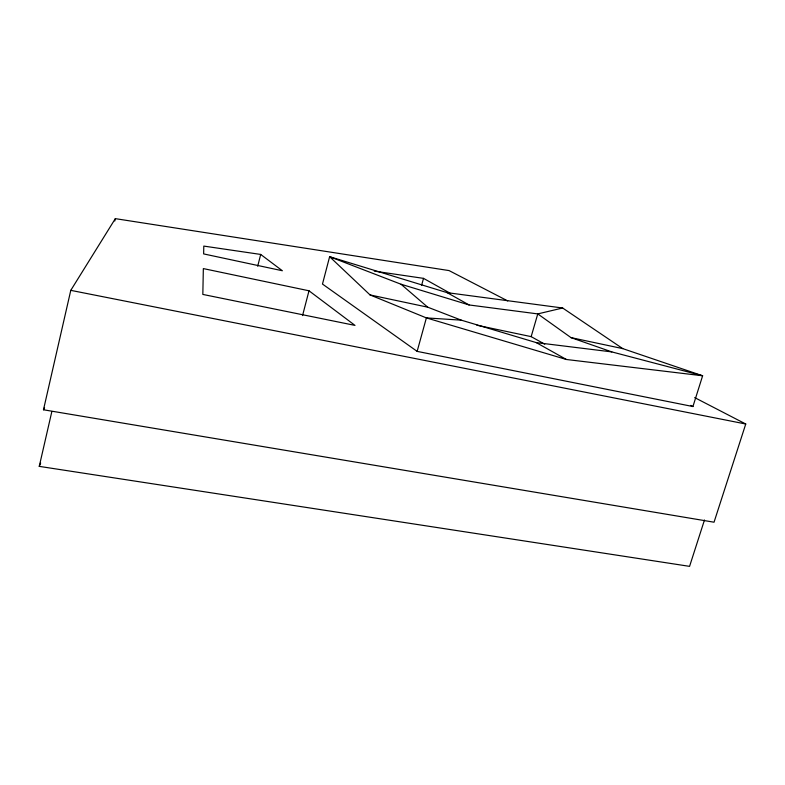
<?xml version="1.0" encoding="UTF-8"?>
<svg xmlns="http://www.w3.org/2000/svg" width="785" height="785" viewBox="0 0 785 785"><rect width="100%" height="100%" fill="white"/><g stroke="black" fill="none" stroke-linecap="round" stroke-linejoin="round"><path stroke-width="1.18" d="M694.666 397.593L745.75 424.008L714.036 522.211L43.479 409.78L70.778 290.352L115.336 218.642L449.049 270.58L507.738 300.93M704.479 520.004L689.573 566.358L39.25 466.368L51.859 411.487M114.787 221.007L115.336 218.642M257.706 266.243L260.689 254.438L203.796 246.088L203.639 253.908L282.364 270.747L260.689 254.438M302.549 315.59L308.996 290.793L203.344 268.588L202.834 294.424L354.997 325.402L308.996 290.793M421.584 285.387L423.507 278.361L374.249 271.129M417.139 351.376L426.383 317.905L461.256 320.152L536.283 342.613L611.829 351.906L702.624 375.779L692.929 406.542L417.139 351.376L322.478 284.062L329.631 256.695L447.156 292.658L562.649 308.005L622.76 348.618L702.624 375.779L566.397 359.491L426.383 317.905L370.049 294.934L329.631 256.695L401.017 284.229L469.087 304.953L537.774 313.912L562.649 308.005M544.741 344.183L531.16 336.637L537.774 313.912L571.009 337.628L611.829 351.906M39.25 466.368L40.653 463.062M43.479 409.78L44.539 407.592M70.778 290.352L745.75 424.008M476.887 325.226L531.16 336.637M370.049 294.934L427.707 307.18L461.256 320.152M571.009 337.628L622.76 348.618M690.771 405.394L692.929 406.542M423.507 278.361L449.913 293.109M447.156 292.658L469.087 304.953M536.283 342.613L566.397 359.491M401.017 284.229L427.707 307.18"/></g></svg>
